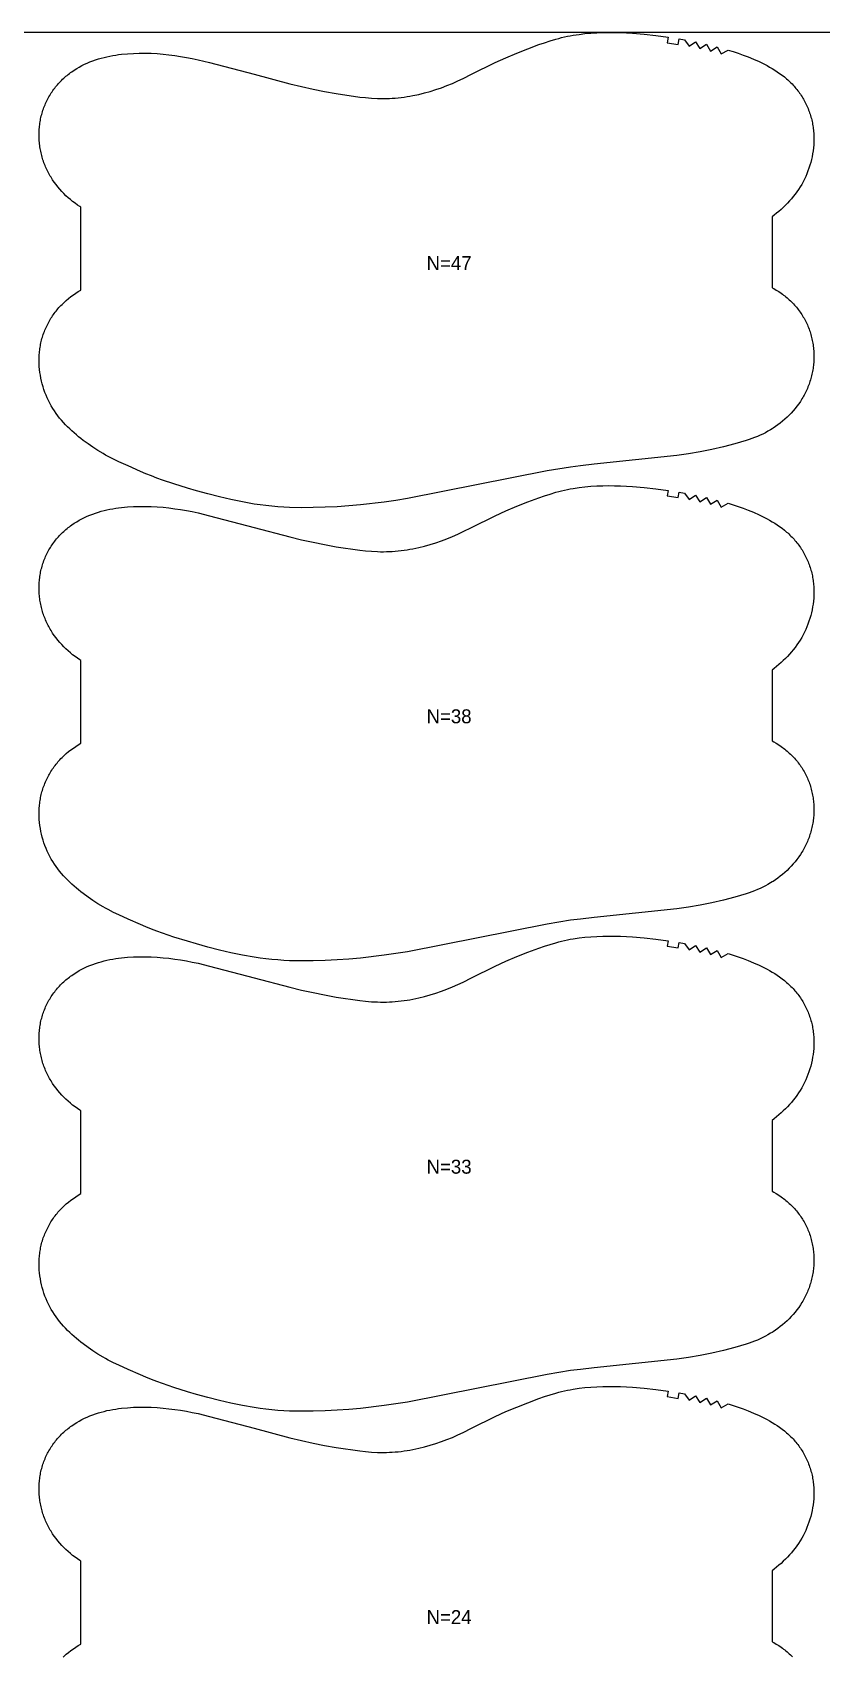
# Model space of a CAD drawing. Header units: inches. Extents: x 0 to 1970, y -81 to 1075.
# Drawn here: x 1126 to 1409, y 492 to 1075 of the extents above; entities that cross this region are included whole.
import ezdxf

# ---------------------------------------------------------------- set-up
doc = ezdxf.new("R2010")
doc.units = ezdxf.units.IN

msp = doc.modelspace()

# ---------------------------------------------------------------- linework, layer by layer
at = {"layer": '1'}
for points in [[(0.4971, -81.331), (1970.2823, -81.331), (1970.2823, 1074.6588), (0.4971, 1074.6588), (0.4971, -81.331)], [(1235.0602, 1052.7719), (1243.4704, 1051.5297), (1245.5853, 1051.3058), (1247.7046, 1051.1332), (1249.827, 1051.0237), (1250.8889, 1050.9962), (1251.9511, 1050.9889), (1253.0133, 1051.0028), (1254.0752, 1051.0381), (1255.1364, 1051.0943), (1256.1964, 1051.171), (1257.255, 1051.2679), (1258.3115, 1051.3847), (1259.3658, 1051.5211), (1260.4172, 1051.6766), (1261.4656, 1051.8509), (1262.5106, 1052.0434), (1264.5904, 1052.4812), (1266.6554, 1052.9857), (1268.7046, 1053.5526), (1270.7368, 1054.1784), (1272.7497, 1054.863), (1274.7409, 1055.6071), (1276.7078, 1056.4112), (1278.6495, 1057.2736), (1280.5706, 1058.1824), (1283.5364, 1059.6588), (1291.9892, 1063.8667), (1295.8614, 1065.6212), (1299.7808, 1067.2691), (1303.7362, 1068.8258), (1307.7258, 1070.2957), (1309.734, 1070.9962), (1311.754, 1071.6603), (1313.7887, 1072.2729), (1314.8126, 1072.5551), (1315.8413, 1072.8188), (1316.8752, 1073.0625), (1317.9137, 1073.2862), (1318.9566, 1073.4906), (1320.0032, 1073.6762), (1322.1059, 1073.9932), (1324.2177, 1074.2415), (1326.3353, 1074.4258), (1328.457, 1074.5525), (1330.5813, 1074.628), (1332.707, 1074.6588), (1334.8328, 1074.6505), (1336.958, 1074.6039), (1339.0819, 1074.5186), (1341.2037, 1074.3944), (1345.4395, 1074.0349), (1349.6645, 1073.5578), (1354.0163, 1072.9742), (1353.7302, 1070.9948), (1357.6433, 1070.3893), (1357.9692, 1072.3626), (1359.9407, 1072.026), (1361.5365, 1069.7013), (1363.8709, 1071.2818), (1365.4015, 1068.9158), (1367.7785, 1070.4284), (1369.2357, 1068.017), (1371.658, 1069.456), (1373.042, 1067.0014), (1375.5071, 1068.3669), (1377.3283, 1067.8055), (1379.1387, 1067.2112), (1380.9358, 1066.5794), (1382.7171, 1065.9055), (1384.6828, 1065.0982), (1386.6212, 1064.2274), (1387.5788, 1063.7667), (1388.5279, 1063.2883), (1389.4679, 1062.7914), (1390.3983, 1062.2756), (1391.3182, 1061.7401), (1392.2259, 1061.1836), (1393.1191, 1060.605), (1393.9959, 1060.0029), (1394.8541, 1059.3761), (1395.6915, 1058.7233), (1396.5062, 1058.0432), (1396.9044, 1057.6926), (1397.2961, 1057.3346), (1397.681, 1056.9693), (1398.0591, 1056.5967), (1398.4302, 1056.2169), (1398.7942, 1055.8301), (1399.1509, 1055.4365), (1399.5003, 1055.0362), (1399.8422, 1054.6293), (1400.1764, 1054.2161), (1400.5029, 1053.7967), (1400.8216, 1053.3711), (1401.1322, 1052.9397), (1401.4347, 1052.5025), (1401.729, 1052.0596), (1402.0149, 1051.6113), (1402.2923, 1051.1577), (1402.5611, 1050.6989), (1402.8211, 1050.2351), (1403.0724, 1049.7665), (1403.3147, 1049.2933), (1403.548, 1048.8155), (1403.7722, 1048.3335), (1403.9873, 1047.8474), (1404.1932, 1047.3573), (1404.3897, 1046.8634), (1404.5768, 1046.366), (1404.7545, 1045.8652), (1404.9226, 1045.3611), (1405.081, 1044.854), (1405.2298, 1044.344), (1405.3687, 1043.8313), (1405.4977, 1043.3161), (1405.6167, 1042.7985), (1405.7258, 1042.2788), (1405.8248, 1041.7571), (1405.9139, 1041.2336), (1405.9932, 1040.7084), (1406.0628, 1040.1819), (1406.1226, 1039.654), (1406.1728, 1039.1251), (1406.2135, 1038.5953), (1406.2447, 1038.0648), (1406.2666, 1037.5338), (1406.2823, 1036.4708), (1406.2613, 1035.4078), (1406.2041, 1034.3463), (1406.1114, 1033.2877), (1405.9837, 1032.2329), (1405.8216, 1031.1828), (1405.6256, 1030.1385), (1405.3962, 1029.1006), (1405.1342, 1028.0703), (1404.84, 1027.0484), (1404.5141, 1026.0358), (1404.1572, 1025.0335), (1403.7692, 1024.0428), (1403.3503, 1023.0649), (1402.9006, 1022.1013), (1402.42, 1021.1532), (1401.9086, 1020.2221), (1401.3665, 1019.3091), (1400.7938, 1018.4157), (1400.1908, 1017.543), (1399.5592, 1016.6905), (1398.9009, 1015.8578), (1398.2179, 1015.0443), (1397.5122, 1014.2495), (1396.7858, 1013.4727), (1396.0406, 1012.7135), (1395.2785, 1011.9712), (1394.5014, 1011.2453), (1393.7102, 1010.5353), (1392.9056, 1009.8408), (1392.0885, 1009.1611), (1391.2823, 1008.5254), (1391.2823, 983.1643), (1391.8607, 982.8519), (1392.7789, 982.3157), (1393.6784, 981.7488), (1394.5577, 981.1512), (1394.9893, 980.8409), (1395.4152, 980.5231), (1395.8353, 980.1977), (1396.2494, 979.8647), (1396.6573, 979.5243), (1397.0588, 979.1763), (1397.4537, 978.8209), (1397.8417, 978.458), (1398.2228, 978.0877), (1398.5968, 977.7101), (1398.9635, 977.3253), (1399.3227, 976.9336), (1399.6743, 976.535), (1400.0181, 976.1298), (1400.3541, 975.7179), (1400.682, 975.2996), (1401.0016, 974.8751), (1401.3129, 974.4444), (1401.6156, 974.0077), (1401.9097, 973.5652), (1402.1949, 973.117), (1402.4712, 972.6632), (1402.7383, 972.2041), (1402.9961, 971.7396), (1403.2444, 971.27), (1403.4833, 970.7956), (1403.7126, 970.3164), (1403.9324, 969.8327), (1404.1426, 969.3447), (1404.3431, 968.8526), (1404.5339, 968.3567), (1404.715, 967.8571), (1404.8864, 967.354), (1405.0479, 966.8477), (1405.1997, 966.3383), (1405.3415, 965.8261), (1405.4735, 965.3112), (1405.5955, 964.7939), (1405.7075, 964.2744), (1405.8095, 963.7529), (1405.9015, 963.2296), (1405.9834, 962.7047), (1406.0553, 962.1783), (1406.1173, 961.6507), (1406.1694, 961.1219), (1406.2116, 960.5923), (1406.2439, 960.0619), (1406.2665, 959.531), (1406.2792, 958.9997), (1406.2823, 958.4683), (1406.2756, 957.9368), (1406.2593, 957.4055), (1406.2334, 956.8745), (1406.1978, 956.344), (1406.1527, 955.8143), (1406.0981, 955.2854), (1406.034, 954.7576), (1405.9605, 954.231), (1405.8775, 953.7059), (1405.7851, 953.1823), (1405.6832, 952.6606), (1405.572, 952.1408), (1405.4514, 951.6232), (1405.3214, 951.1078), (1405.1821, 950.595), (1405.0335, 950.0849), (1404.8756, 949.5777), (1404.7084, 949.0735), (1404.5319, 948.5725), (1404.3462, 948.075), (1404.1513, 947.581), (1403.9471, 947.0909), (1403.7338, 946.6046), (1403.5114, 946.1224), (1403.2801, 945.6444), (1403.0401, 945.1706), (1402.7916, 944.7012), (1402.5347, 944.2362), (1402.2695, 943.7758), (1401.9962, 943.32), (1401.426, 942.4227), (1400.8254, 941.5452), (1400.1956, 940.6882), (1399.5378, 939.8526), (1398.8534, 939.039), (1398.1432, 938.248), (1397.4081, 937.4803), (1396.649, 936.7365), (1395.8668, 936.017), (1395.0623, 935.3226), (1394.2365, 934.6537), (1393.3901, 934.0109), (1392.5241, 933.3948), (1391.6397, 932.8054), (1391.2823, 932.5825), (1390.7379, 932.2428), (1389.8197, 931.707), (1388.8865, 931.1979), (1387.9392, 930.7157), (1386.9789, 930.2603), (1386.0068, 929.8318), (1385.0241, 929.4297), (1384.0318, 929.052), (1383.0311, 928.6961), (1382.0232, 928.3595), (1379.9904, 927.7342), (1377.9427, 927.1559), (1373.8268, 926.0875), (1369.6857, 925.1311), (1365.5176, 924.2931), (1361.3256, 923.5847), (1357.1143, 923.0078), (1327.5194, 919.8724), (1322.5572, 919.285), (1319.0765, 918.873), (1310.6835, 917.5132), (1260.641, 907.5957), (1256.4437, 906.9212), (1252.2341, 906.3242), (1243.7909, 905.3213), (1239.5563, 904.9448), (1235.3148, 904.6548), (1231.0687, 904.4462), (1226.8191, 904.3201), (1222.5673, 904.285), (1218.3171, 904.3732), (1216.1941, 904.4748), (1214.0734, 904.6178), (1211.9561, 904.8032), (1209.8431, 905.032), (1207.7352, 905.3046), (1205.6327, 905.6182), (1201.4452, 906.3542), (1197.2817, 907.2137), (1193.1409, 908.1763), (1189.0211, 909.2262), (1184.9242, 910.3608), (1181.7106, 911.314), (1176.7976, 912.8611), (1172.7639, 914.2085), (1170.762, 914.9228), (1168.7755, 915.6761), (1166.8067, 916.4737), (1164.8519, 917.3066), (1160.4321, 919.285), (1157.0873, 920.7822), (1155.1704, 921.6999), (1153.2802, 922.6685), (1152.3479, 923.1769), (1151.4247, 923.7018), (1149.6052, 924.7991), (1147.8217, 925.9556), (1146.0741, 927.1667), (1144.3631, 928.4292), (1143.5, 929.1099), (1142.6938, 929.7456), (1141.8766, 930.4253), (1141.0721, 931.1198), (1140.2809, 931.8298), (1139.5038, 932.5557), (1138.7417, 933.298), (1137.9965, 934.0572), (1137.27, 934.834), (1136.5643, 935.6288), (1135.8814, 936.4423), (1135.2231, 937.275), (1134.5915, 938.1275), (1133.9885, 939.0002), (1133.4157, 939.8936), (1132.8737, 940.8066), (1132.3623, 941.7377), (1131.8817, 942.6858), (1131.432, 943.6494), (1131.0131, 944.6273), (1130.6251, 945.618), (1130.2681, 946.6203), (1129.9423, 947.6329), (1129.6481, 948.6548), (1129.386, 949.6851), (1129.1567, 950.723), (1128.9607, 951.7673), (1128.7986, 952.8174), (1128.6709, 953.8722), (1128.5781, 954.9308), (1128.521, 955.9923), (1128.5, 957.0553), (1128.5157, 958.1183), (1128.5375, 958.6493), (1128.5687, 959.1798), (1128.6094, 959.7096), (1128.6597, 960.2385), (1128.7195, 960.7664), (1128.789, 961.2929), (1128.8683, 961.8181), (1128.9575, 962.3416), (1129.0565, 962.8633), (1129.1655, 963.383), (1129.2846, 963.9006), (1129.4136, 964.4158), (1129.5525, 964.9285), (1129.7012, 965.4385), (1129.8597, 965.9456), (1130.0278, 966.4497), (1130.2054, 966.9505), (1130.3926, 967.4479), (1130.5891, 967.9418), (1130.795, 968.4319), (1131.01, 968.918), (1131.2343, 969.4), (1131.4676, 969.8778), (1131.7099, 970.351), (1131.9611, 970.8196), (1132.2212, 971.2834), (1132.49, 971.7422), (1132.7674, 972.1958), (1133.0533, 972.6441), (1133.3476, 973.087), (1133.6501, 973.5242), (1133.9607, 973.9556), (1134.2794, 974.3812), (1134.6059, 974.8006), (1134.9401, 975.2138), (1135.282, 975.6207), (1135.6313, 976.021), (1135.9881, 976.4146), (1136.3521, 976.8014), (1136.7232, 977.1812), (1137.1012, 977.5538), (1137.4862, 977.9191), (1137.8779, 978.2771), (1138.276, 978.6277), (1139.0907, 979.3078), (1139.9282, 979.9606), (1140.7864, 980.5874), (1141.6632, 981.1895), (1142.5564, 981.7681), (1143.464, 982.3246), (1143.5, 982.3455), (1143.5, 1011.998), (1143.1426, 1012.2209), (1142.2581, 1012.8103), (1141.3922, 1013.4264), (1140.5458, 1014.0692), (1139.72, 1014.7381), (1138.9155, 1015.4325), (1138.1333, 1016.152), (1137.3742, 1016.8958), (1136.6391, 1017.6635), (1135.9289, 1018.4545), (1135.2444, 1019.2681), (1134.5867, 1020.1037), (1133.9569, 1020.9607), (1133.3563, 1021.8382), (1132.7861, 1022.7355), (1132.5128, 1023.1913), (1132.2476, 1023.6517), (1131.9907, 1024.1167), (1131.7421, 1024.5861), (1131.5022, 1025.0599), (1131.2709, 1025.5379), (1131.0485, 1026.0201), (1130.8352, 1026.5064), (1130.631, 1026.9965), (1130.4361, 1027.4905), (1130.2503, 1027.988), (1130.0739, 1028.489), (1129.9067, 1028.9932), (1129.7487, 1029.5004), (1129.6001, 1030.0105), (1129.4608, 1030.5233), (1129.3309, 1031.0387), (1129.2103, 1031.5563), (1129.0991, 1032.0761), (1128.9972, 1032.5978), (1128.9048, 1033.1214), (1128.8218, 1033.6465), (1128.7483, 1034.1731), (1128.6842, 1034.7009), (1128.6296, 1035.2298), (1128.5845, 1035.7595), (1128.5489, 1036.29), (1128.523, 1036.821), (1128.5067, 1037.3523), (1128.5, 1037.8838), (1128.503, 1038.4152), (1128.5158, 1038.9465), (1128.5384, 1039.4774), (1128.5707, 1040.0078), (1128.6129, 1040.5374), (1128.665, 1041.0662), (1128.727, 1041.5938), (1128.7989, 1042.1202), (1128.8808, 1042.6451), (1128.9728, 1043.1684), (1129.0748, 1043.6899), (1129.1868, 1044.2094), (1129.3088, 1044.7267), (1129.4407, 1045.2416), (1129.5826, 1045.7538), (1129.7343, 1046.2632), (1129.8959, 1046.7695), (1130.0673, 1047.2726), (1130.2484, 1047.7722), (1130.4392, 1048.2681), (1130.6397, 1048.7602), (1130.8499, 1049.2482), (1131.0697, 1049.7319), (1131.299, 1050.2111), (1131.5379, 1050.6855), (1131.7862, 1051.1551), (1132.044, 1051.6196), (1132.3111, 1052.0787), (1132.5873, 1052.5325), (1132.8726, 1052.9807), (1133.1666, 1053.4232), (1133.4694, 1053.8599), (1133.7807, 1054.2906), (1134.1003, 1054.7151), (1134.4282, 1055.1334), (1134.7641, 1055.5453), (1135.108, 1055.9505), (1135.4596, 1056.3491), (1135.8188, 1056.7408), (1136.1855, 1057.1256), (1136.5594, 1057.5032), (1136.9405, 1057.8735), (1137.3286, 1058.2364), (1137.7235, 1058.5918), (1138.125, 1058.9398), (1138.5328, 1059.2802), (1138.9469, 1059.6132), (1139.3671, 1059.9386), (1139.793, 1060.2564), (1140.2246, 1060.5667), (1141.1039, 1061.1643), (1142.0034, 1061.7312), (1142.9216, 1062.2674), (1143.8569, 1062.7725), (1144.8079, 1063.2466), (1145.7733, 1063.69), (1146.752, 1064.1032), (1147.7428, 1064.4868), (1148.7445, 1064.8413), (1149.756, 1065.1672), (1150.7762, 1065.465), (1151.8038, 1065.7353), (1152.8379, 1065.9788), (1153.8775, 1066.1965), (1154.9222, 1066.3899), (1155.9712, 1066.5602), (1157.0238, 1066.7087), (1158.0795, 1066.8369), (1160.1971, 1067.0373), (1162.3193, 1067.1704), (1164.4439, 1067.239), (1166.5692, 1067.2445), (1168.6935, 1067.1883), (1170.8154, 1067.0722), (1172.9339, 1066.9004), (1175.0482, 1066.6774), (1177.1574, 1066.408), (1179.2607, 1066.0959), (1181.357, 1065.7411), (1183.4451, 1065.3429), (1185.5238, 1064.9002), (1189.6539, 1063.8953), (1205.6497, 1059.6588), (1218.423, 1056.2758), (1222.5576, 1055.2852), (1226.7091, 1054.3685), (1230.8773, 1053.5315), (1235.0602, 1052.7719)], [(1235.0602, 890.3149), (1243.4704, 889.0727), (1245.5853, 888.8488), (1247.7046, 888.6762), (1249.827, 888.5667), (1250.8889, 888.5392), (1251.9511, 888.5319), (1253.0133, 888.5458), (1254.0752, 888.5811), (1255.1364, 888.6373), (1256.1964, 888.714), (1257.255, 888.8109), (1258.3115, 888.9277), (1259.3658, 889.0641), (1260.4172, 889.2196), (1261.4656, 889.3939), (1262.5106, 889.5864), (1264.5904, 890.0242), (1266.6554, 890.5287), (1268.7046, 891.0956), (1270.7368, 891.7214), (1272.7497, 892.406), (1274.7409, 893.1501), (1276.7078, 893.9542), (1278.6495, 894.8166), (1280.5706, 895.7254), (1283.5364, 897.2018), (1291.9892, 901.4097), (1295.8614, 903.1642), (1299.7808, 904.8121), (1303.7362, 906.3688), (1307.7258, 907.8387), (1309.734, 908.5392), (1311.754, 909.2033), (1313.7887, 909.8159), (1314.8126, 910.0981), (1315.8413, 910.3618), (1316.8752, 910.6055), (1317.9137, 910.8292), (1318.9566, 911.0336), (1320.0032, 911.2192), (1322.1059, 911.5362), (1324.2177, 911.7845), (1326.3353, 911.9688), (1328.457, 912.0955), (1330.5813, 912.171), (1332.707, 912.2018), (1334.8328, 912.1935), (1336.958, 912.1469), (1339.0819, 912.0616), (1341.2037, 911.9374), (1345.4395, 911.5779), (1349.6645, 911.1008), (1354.0163, 910.5172), (1353.7302, 908.5378), (1357.6433, 907.9323), (1357.9692, 909.9056), (1359.9407, 909.569), (1361.5365, 907.2443), (1363.8709, 908.8248), (1365.4015, 906.4588), (1367.7785, 907.9714), (1369.2357, 905.56), (1371.658, 906.999), (1373.042, 904.5444), (1375.5071, 905.9099), (1377.3283, 905.3485), (1379.1387, 904.7542), (1380.9358, 904.1224), (1382.7171, 903.4485), (1384.6828, 902.6412), (1386.6212, 901.7704), (1387.5788, 901.3097), (1388.5279, 900.8313), (1389.4679, 900.3344), (1390.3983, 899.8186), (1391.3182, 899.2831), (1392.2259, 898.7266), (1393.1191, 898.148), (1393.9959, 897.5459), (1394.8541, 896.9191), (1395.6915, 896.2663), (1396.5062, 895.5862), (1396.9044, 895.2356), (1397.2961, 894.8776), (1397.681, 894.5123), (1398.0591, 894.1397), (1398.4302, 893.7599), (1398.7942, 893.3731), (1399.1509, 892.9795), (1399.5003, 892.5792), (1399.8422, 892.1723), (1400.1764, 891.7591), (1400.5029, 891.3397), (1400.8216, 890.9141), (1401.1322, 890.4827), (1401.4347, 890.0455), (1401.729, 889.6026), (1402.0149, 889.1543), (1402.2923, 888.7007), (1402.5611, 888.2419), (1402.8211, 887.7781), (1403.0724, 887.3095), (1403.3147, 886.8363), (1403.548, 886.3585), (1403.7722, 885.8765), (1403.9873, 885.3904), (1404.1932, 884.9003), (1404.3897, 884.4064), (1404.5768, 883.909), (1404.7545, 883.4082), (1404.9226, 882.9041), (1405.081, 882.397), (1405.2298, 881.887), (1405.3687, 881.3743), (1405.4977, 880.8591), (1405.6167, 880.3415), (1405.7258, 879.8218), (1405.8248, 879.3001), (1405.9139, 878.7766), (1405.9932, 878.2514), (1406.0628, 877.7249), (1406.1226, 877.197), (1406.1728, 876.6681), (1406.2135, 876.1383), (1406.2447, 875.6078), (1406.2666, 875.0768), (1406.2823, 874.0138), (1406.2613, 872.9508), (1406.2041, 871.8893), (1406.1114, 870.8307), (1405.9837, 869.7759), (1405.8216, 868.7258), (1405.6256, 867.6815), (1405.3962, 866.6436), (1405.1342, 865.6133), (1404.84, 864.5914), (1404.5141, 863.5788), (1404.1572, 862.5765), (1403.7692, 861.5858), (1403.3503, 860.6079), (1402.9006, 859.6443), (1402.42, 858.6962), (1401.9086, 857.7651), (1401.3665, 856.8521), (1400.7938, 855.9587), (1400.1908, 855.086), (1399.5592, 854.2335), (1398.9009, 853.4008), (1398.2179, 852.5873), (1397.5122, 851.7925), (1396.7858, 851.0157), (1396.0406, 850.2565), (1395.2785, 849.5142), (1394.5014, 848.7883), (1393.7102, 848.0783), (1392.9056, 847.3838), (1392.0885, 846.7041), (1391.2823, 846.0684), (1391.2823, 820.7073), (1391.8607, 820.3949), (1392.7789, 819.8587), (1393.6784, 819.2918), (1394.5577, 818.6942), (1394.9893, 818.3839), (1395.4152, 818.0661), (1395.8353, 817.7407), (1396.2494, 817.4077), (1396.6573, 817.0673), (1397.0588, 816.7193), (1397.4537, 816.3639), (1397.8417, 816.001), (1398.2228, 815.6307), (1398.5968, 815.2531), (1398.9635, 814.8683), (1399.3227, 814.4766), (1399.6743, 814.078), (1400.0181, 813.6728), (1400.3541, 813.2609), (1400.682, 812.8426), (1401.0016, 812.4181), (1401.3129, 811.9874), (1401.6156, 811.5507), (1401.9097, 811.1082), (1402.1949, 810.66), (1402.4712, 810.2062), (1402.7383, 809.7471), (1402.9961, 809.2826), (1403.2444, 808.813), (1403.4833, 808.3386), (1403.7126, 807.8594), (1403.9324, 807.3757), (1404.1426, 806.8877), (1404.3431, 806.3956), (1404.5339, 805.8997), (1404.715, 805.4001), (1404.8864, 804.897), (1405.0479, 804.3907), (1405.1997, 803.8813), (1405.3415, 803.3691), (1405.4735, 802.8542), (1405.5955, 802.3369), (1405.7075, 801.8174), (1405.8095, 801.2959), (1405.9015, 800.7726), (1405.9834, 800.2477), (1406.0553, 799.7213), (1406.1173, 799.1937), (1406.1694, 798.6649), (1406.2116, 798.1353), (1406.2439, 797.6049), (1406.2665, 797.074), (1406.2792, 796.5427), (1406.2823, 796.0113), (1406.2756, 795.4798), (1406.2593, 794.9485), (1406.2334, 794.4175), (1406.1978, 793.887), (1406.1527, 793.3573), (1406.0981, 792.8284), (1406.034, 792.3006), (1405.9605, 791.774), (1405.8775, 791.2489), (1405.7851, 790.7253), (1405.6832, 790.2036), (1405.572, 789.6838), (1405.4514, 789.1662), (1405.3214, 788.6508), (1405.1821, 788.138), (1405.0335, 787.6279), (1404.8756, 787.1207), (1404.7084, 786.6165), (1404.5319, 786.1155), (1404.3462, 785.618), (1404.1513, 785.124), (1403.9471, 784.6339), (1403.7338, 784.1476), (1403.5114, 783.6654), (1403.2801, 783.1874), (1403.0401, 782.7136), (1402.7916, 782.2442), (1402.5347, 781.7792), (1402.2695, 781.3188), (1401.9962, 780.863), (1401.426, 779.9657), (1400.8254, 779.0882), (1400.1956, 778.2312), (1399.5378, 777.3956), (1398.8534, 776.582), (1398.1432, 775.791), (1397.4081, 775.0233), (1396.649, 774.2795), (1395.8668, 773.56), (1395.0623, 772.8656), (1394.2365, 772.1967), (1393.3901, 771.5539), (1392.5241, 770.9378), (1391.6397, 770.3484), (1391.2823, 770.1255), (1390.7379, 769.7858), (1389.8197, 769.25), (1388.8865, 768.7409), (1387.9392, 768.2587), (1386.9789, 767.8033), (1386.0068, 767.3748), (1385.0241, 766.9727), (1384.0318, 766.595), (1383.0311, 766.2391), (1382.0232, 765.9025), (1379.9904, 765.2772), (1377.9427, 764.6989), (1373.8268, 763.6305), (1369.6857, 762.6741), (1365.5176, 761.8361), (1361.3256, 761.1277), (1357.1143, 760.5508), (1327.5194, 757.4154), (1322.5572, 756.828), (1319.0765, 756.416), (1310.6835, 755.0562), (1260.641, 745.1387), (1256.4437, 744.4642), (1252.2341, 743.8672), (1243.7909, 742.8643), (1239.5563, 742.4878), (1235.3148, 742.1978), (1231.0687, 741.9892), (1226.8191, 741.8631), (1222.5673, 741.828), (1218.3171, 741.9162), (1216.1941, 742.0178), (1214.0734, 742.1608), (1211.9561, 742.3462), (1209.8431, 742.575), (1207.7352, 742.8476), (1205.6327, 743.1612), (1201.4452, 743.8972), (1197.2817, 744.7567), (1193.1409, 745.7193), (1189.0211, 746.7692), (1184.9242, 747.9038), (1181.7106, 748.857), (1176.7976, 750.4041), (1172.7639, 751.7515), (1170.762, 752.4658), (1168.7755, 753.2191), (1166.8067, 754.0167), (1164.8519, 754.8496), (1160.4321, 756.828), (1157.0873, 758.3252), (1155.1704, 759.2429), (1153.2802, 760.2115), (1152.3479, 760.7199), (1151.4247, 761.2448), (1149.6052, 762.3421), (1147.8217, 763.4986), (1146.0741, 764.7097), (1144.3631, 765.9722), (1143.5, 766.6529), (1142.6938, 767.2886), (1141.8766, 767.9683), (1141.0721, 768.6628), (1140.2809, 769.3728), (1139.5038, 770.0987), (1138.7417, 770.841), (1137.9965, 771.6002), (1137.27, 772.377), (1136.5643, 773.1718), (1135.8814, 773.9853), (1135.2231, 774.818), (1134.5915, 775.6705), (1133.9885, 776.5432), (1133.4157, 777.4366), (1132.8737, 778.3496), (1132.3623, 779.2807), (1131.8817, 780.2288), (1131.432, 781.1924), (1131.0131, 782.1703), (1130.6251, 783.161), (1130.2681, 784.1633), (1129.9423, 785.1759), (1129.6481, 786.1978), (1129.386, 787.2281), (1129.1567, 788.266), (1128.9607, 789.3103), (1128.7986, 790.3604), (1128.6709, 791.4152), (1128.5781, 792.4738), (1128.521, 793.5353), (1128.5, 794.5983), (1128.5157, 795.6613), (1128.5375, 796.1923), (1128.5687, 796.7228), (1128.6094, 797.2526), (1128.6597, 797.7815), (1128.7195, 798.3094), (1128.789, 798.8359), (1128.8683, 799.3611), (1128.9575, 799.8846), (1129.0565, 800.4063), (1129.1655, 800.926), (1129.2846, 801.4436), (1129.4136, 801.9588), (1129.5525, 802.4715), (1129.7012, 802.9815), (1129.8597, 803.4886), (1130.0278, 803.9927), (1130.2054, 804.4935), (1130.3926, 804.9909), (1130.5891, 805.4848), (1130.795, 805.9749), (1131.01, 806.461), (1131.2343, 806.943), (1131.4676, 807.4208), (1131.7099, 807.894), (1131.9611, 808.3626), (1132.2212, 808.8264), (1132.49, 809.2852), (1132.7674, 809.7388), (1133.0533, 810.1871), (1133.3476, 810.63), (1133.6501, 811.0672), (1133.9607, 811.4986), (1134.2794, 811.9242), (1134.6059, 812.3436), (1134.9401, 812.7568), (1135.282, 813.1637), (1135.6313, 813.564), (1135.9881, 813.9576), (1136.3521, 814.3444), (1136.7232, 814.7242), (1137.1012, 815.0968), (1137.4862, 815.4621), (1137.8779, 815.8201), (1138.276, 816.1707), (1139.0907, 816.8508), (1139.9282, 817.5036), (1140.7864, 818.1304), (1141.6632, 818.7325), (1142.5564, 819.3111), (1143.464, 819.8676), (1143.5, 819.8885), (1143.5, 849.541), (1143.1426, 849.7639), (1142.2581, 850.3533), (1141.3922, 850.9694), (1140.5458, 851.6122), (1139.72, 852.2811), (1138.9155, 852.9755), (1138.1333, 853.695), (1137.3742, 854.4388), (1136.6391, 855.2065), (1135.9289, 855.9975), (1135.2444, 856.8111), (1134.5867, 857.6467), (1133.9569, 858.5037), (1133.3563, 859.3812), (1132.7861, 860.2785), (1132.5128, 860.7343), (1132.2476, 861.1947), (1131.9907, 861.6597), (1131.7421, 862.1291), (1131.5022, 862.6029), (1131.2709, 863.0809), (1131.0485, 863.5631), (1130.8352, 864.0494), (1130.631, 864.5395), (1130.4361, 865.0335), (1130.2503, 865.531), (1130.0739, 866.032), (1129.9067, 866.5362), (1129.7487, 867.0434), (1129.6001, 867.5535), (1129.4608, 868.0663), (1129.3309, 868.5817), (1129.2103, 869.0993), (1129.0991, 869.6191), (1128.9972, 870.1408), (1128.9048, 870.6644), (1128.8218, 871.1895), (1128.7483, 871.7161), (1128.6842, 872.2439), (1128.6296, 872.7728), (1128.5845, 873.3025), (1128.5489, 873.833), (1128.523, 874.364), (1128.5067, 874.8953), (1128.5, 875.4268), (1128.503, 875.9582), (1128.5158, 876.4895), (1128.5384, 877.0204), (1128.5707, 877.5508), (1128.6129, 878.0804), (1128.665, 878.6092), (1128.727, 879.1368), (1128.7989, 879.6632), (1128.8808, 880.1881), (1128.9728, 880.7114), (1129.0748, 881.2329), (1129.1868, 881.7524), (1129.3088, 882.2697), (1129.4407, 882.7846), (1129.5826, 883.2968), (1129.7343, 883.8062), (1129.8959, 884.3125), (1130.0673, 884.8156), (1130.2484, 885.3152), (1130.4392, 885.8111), (1130.6397, 886.3032), (1130.8499, 886.7912), (1131.0697, 887.2749), (1131.299, 887.7541), (1131.5379, 888.2285), (1131.7862, 888.6981), (1132.044, 889.1626), (1132.3111, 889.6217), (1132.5873, 890.0755), (1132.8726, 890.5237), (1133.1666, 890.9662), (1133.4694, 891.4029), (1133.7807, 891.8336), (1134.1003, 892.2581), (1134.4282, 892.6764), (1134.7641, 893.0883), (1135.108, 893.4935), (1135.4596, 893.8921), (1135.8188, 894.2838), (1136.1855, 894.6686), (1136.5594, 895.0462), (1136.9405, 895.4165), (1137.3286, 895.7794), (1137.7235, 896.1348), (1138.125, 896.4828), (1138.5328, 896.8232), (1138.9469, 897.1562), (1139.3671, 897.4816), (1139.793, 897.7994), (1140.2246, 898.1097), (1141.1039, 898.7073), (1142.0034, 899.2742), (1142.9216, 899.8104), (1143.8569, 900.3155), (1144.8079, 900.7896), (1145.7733, 901.233), (1146.752, 901.6462), (1147.7428, 902.0298), (1148.7445, 902.3843), (1149.756, 902.7102), (1150.7762, 903.008), (1151.8038, 903.2783), (1152.8379, 903.5218), (1153.8775, 903.7395), (1154.9222, 903.9329), (1155.9712, 904.1032), (1157.0238, 904.2517), (1158.0795, 904.3799), (1160.1971, 904.5803), (1162.3193, 904.7134), (1164.4439, 904.782), (1166.5692, 904.7875), (1168.6935, 904.7313), (1170.8154, 904.6152), (1172.9339, 904.4434), (1175.0482, 904.2204), (1177.1574, 903.951), (1179.2607, 903.6389), (1181.357, 903.2841), (1183.4451, 902.8859), (1185.5238, 902.4432), (1189.6539, 901.4383), (1205.6497, 897.2018), (1218.423, 893.8188), (1222.5576, 892.8282), (1226.7091, 891.9115), (1230.8773, 891.0745), (1235.0602, 890.3149)], [(1235.0602, 728.8579), (1243.4704, 727.6157), (1245.5853, 727.3918), (1247.7046, 727.2192), (1249.827, 727.1097), (1250.8889, 727.0822), (1251.9511, 727.0749), (1253.0133, 727.0888), (1254.0752, 727.1241), (1255.1364, 727.1803), (1256.1964, 727.257), (1257.255, 727.3539), (1258.3115, 727.4707), (1259.3658, 727.6071), (1260.4172, 727.7626), (1261.4656, 727.9369), (1262.5106, 728.1294), (1264.5904, 728.5672), (1266.6554, 729.0717), (1268.7046, 729.6386), (1270.7368, 730.2644), (1272.7497, 730.949), (1274.7409, 731.6931), (1276.7078, 732.4972), (1278.6495, 733.3596), (1280.5706, 734.2684), (1283.5364, 735.7448), (1291.9892, 739.9527), (1295.8614, 741.7072), (1299.7808, 743.3551), (1303.7362, 744.9118), (1307.7258, 746.3817), (1309.734, 747.0822), (1311.754, 747.7463), (1313.7887, 748.3589), (1314.8126, 748.6411), (1315.8413, 748.9048), (1316.8752, 749.1485), (1317.9137, 749.3722), (1318.9566, 749.5766), (1320.0032, 749.7622), (1322.1059, 750.0792), (1324.2177, 750.3275), (1326.3353, 750.5118), (1328.457, 750.6385), (1330.5813, 750.714), (1332.707, 750.7448), (1334.8328, 750.7365), (1336.958, 750.6899), (1339.0819, 750.6046), (1341.2037, 750.4804), (1345.4395, 750.1209), (1349.6645, 749.6438), (1354.0163, 749.0602), (1353.7302, 747.0808), (1357.6433, 746.4753), (1357.9692, 748.4486), (1359.9407, 748.112), (1361.5365, 745.7873), (1363.8709, 747.3678), (1365.4015, 745.0018), (1367.7785, 746.5144), (1369.2357, 744.103), (1371.658, 745.542), (1373.042, 743.0874), (1375.5071, 744.4529), (1377.3283, 743.8915), (1379.1387, 743.2972), (1380.9358, 742.6654), (1382.7171, 741.9915), (1384.6828, 741.1842), (1386.6212, 740.3134), (1387.5788, 739.8527), (1388.5279, 739.3743), (1389.4679, 738.8774), (1390.3983, 738.3616), (1391.3182, 737.8261), (1392.2259, 737.2696), (1393.1191, 736.691), (1393.9959, 736.0889), (1394.8541, 735.4621), (1395.6915, 734.8093), (1396.5062, 734.1292), (1396.9044, 733.7786), (1397.2961, 733.4206), (1397.681, 733.0553), (1398.0591, 732.6827), (1398.4302, 732.3029), (1398.7942, 731.9161), (1399.1509, 731.5225), (1399.5003, 731.1222), (1399.8422, 730.7153), (1400.1764, 730.3021), (1400.5029, 729.8827), (1400.8216, 729.4571), (1401.1322, 729.0257), (1401.4347, 728.5885), (1401.729, 728.1456), (1402.0149, 727.6973), (1402.2923, 727.2437), (1402.5611, 726.7849), (1402.8211, 726.3211), (1403.0724, 725.8525), (1403.3147, 725.3793), (1403.548, 724.9015), (1403.7722, 724.4195), (1403.9873, 723.9334), (1404.1932, 723.4433), (1404.3897, 722.9494), (1404.5768, 722.452), (1404.7545, 721.9512), (1404.9226, 721.4471), (1405.081, 720.94), (1405.2298, 720.43), (1405.3687, 719.9173), (1405.4977, 719.4021), (1405.6167, 718.8845), (1405.7258, 718.3648), (1405.8248, 717.8431), (1405.9139, 717.3196), (1405.9932, 716.7944), (1406.0628, 716.2679), (1406.1226, 715.74), (1406.1728, 715.2111), (1406.2135, 714.6813), (1406.2447, 714.1508), (1406.2666, 713.6198), (1406.2823, 712.5568), (1406.2613, 711.4938), (1406.2041, 710.4323), (1406.1114, 709.3737), (1405.9837, 708.3189), (1405.8216, 707.2688), (1405.6256, 706.2245), (1405.3962, 705.1866), (1405.1342, 704.1563), (1404.84, 703.1344), (1404.5141, 702.1218), (1404.1572, 701.1195), (1403.7692, 700.1288), (1403.3503, 699.1509), (1402.9006, 698.1873), (1402.42, 697.2392), (1401.9086, 696.3081), (1401.3665, 695.3951), (1400.7938, 694.5017), (1400.1908, 693.629), (1399.5592, 692.7765), (1398.9009, 691.9438), (1398.2179, 691.1303), (1397.5122, 690.3355), (1396.7858, 689.5587), (1396.0406, 688.7995), (1395.2785, 688.0572), (1394.5014, 687.3313), (1393.7102, 686.6213), (1392.9056, 685.9268), (1392.0885, 685.2471), (1391.2823, 684.6114), (1391.2823, 659.2503), (1391.8607, 658.9379), (1392.7789, 658.4017), (1393.6784, 657.8348), (1394.5577, 657.2372), (1394.9893, 656.9269), (1395.4152, 656.6091), (1395.8353, 656.2837), (1396.2494, 655.9507), (1396.6573, 655.6103), (1397.0588, 655.2623), (1397.4537, 654.9069), (1397.8417, 654.544), (1398.2228, 654.1737), (1398.5968, 653.7961), (1398.9635, 653.4113), (1399.3227, 653.0196), (1399.6743, 652.621), (1400.0181, 652.2158), (1400.3541, 651.8039), (1400.682, 651.3856), (1401.0016, 650.9611), (1401.3129, 650.5304), (1401.6156, 650.0937), (1401.9097, 649.6512), (1402.1949, 649.203), (1402.4712, 648.7492), (1402.7383, 648.2901), (1402.9961, 647.8256), (1403.2444, 647.356), (1403.4833, 646.8816), (1403.7126, 646.4024), (1403.9324, 645.9187), (1404.1426, 645.4307), (1404.3431, 644.9386), (1404.5339, 644.4427), (1404.715, 643.9431), (1404.8864, 643.44), (1405.0479, 642.9337), (1405.1997, 642.4243), (1405.3415, 641.9121), (1405.4735, 641.3972), (1405.5955, 640.8799), (1405.7075, 640.3604), (1405.8095, 639.8389), (1405.9015, 639.3156), (1405.9834, 638.7907), (1406.0553, 638.2643), (1406.1173, 637.7367), (1406.1694, 637.2079), (1406.2116, 636.6783), (1406.2439, 636.1479), (1406.2665, 635.617), (1406.2792, 635.0857), (1406.2823, 634.5543), (1406.2756, 634.0228), (1406.2593, 633.4915), (1406.2334, 632.9605), (1406.1978, 632.43), (1406.1527, 631.9003), (1406.0981, 631.3714), (1406.034, 630.8436), (1405.9605, 630.317), (1405.8775, 629.7919), (1405.7851, 629.2683), (1405.6832, 628.7466), (1405.572, 628.2268), (1405.4514, 627.7092), (1405.3214, 627.1938), (1405.1821, 626.681), (1405.0335, 626.1709), (1404.8756, 625.6637), (1404.7084, 625.1595), (1404.5319, 624.6585), (1404.3462, 624.161), (1404.1513, 623.667), (1403.9471, 623.1769), (1403.7338, 622.6906), (1403.5114, 622.2084), (1403.2801, 621.7304), (1403.0401, 621.2566), (1402.7916, 620.7872), (1402.5347, 620.3222), (1402.2695, 619.8618), (1401.9962, 619.406), (1401.426, 618.5087), (1400.8254, 617.6312), (1400.1956, 616.7742), (1399.5378, 615.9386), (1398.8534, 615.125), (1398.1432, 614.334), (1397.4081, 613.5663), (1396.649, 612.8225), (1395.8668, 612.103), (1395.0623, 611.4086), (1394.2365, 610.7397), (1393.3901, 610.0969), (1392.5241, 609.4808), (1391.6397, 608.8914), (1391.2823, 608.6685), (1390.7379, 608.3288), (1389.8197, 607.793), (1388.8865, 607.2839), (1387.9392, 606.8017), (1386.9789, 606.3463), (1386.0068, 605.9178), (1385.0241, 605.5157), (1384.0318, 605.138), (1383.0311, 604.7821), (1382.0232, 604.4455), (1379.9904, 603.8202), (1377.9427, 603.2419), (1373.8268, 602.1735), (1369.6857, 601.2171), (1365.5176, 600.3791), (1361.3256, 599.6707), (1357.1143, 599.0938), (1327.5194, 595.9584), (1322.5572, 595.371), (1319.0765, 594.959), (1310.6835, 593.5992), (1260.641, 583.6817), (1256.4437, 583.0072), (1252.2341, 582.4102), (1243.7909, 581.4073), (1239.5563, 581.0308), (1235.3148, 580.7408), (1231.0687, 580.5322), (1226.8191, 580.4061), (1222.5673, 580.371), (1218.3171, 580.4592), (1216.1941, 580.5608), (1214.0734, 580.7038), (1211.9561, 580.8892), (1209.8431, 581.118), (1207.7352, 581.3906), (1205.6327, 581.7042), (1201.4452, 582.4402), (1197.2817, 583.2997), (1193.1409, 584.2623), (1189.0211, 585.3122), (1184.9242, 586.4468), (1181.7106, 587.4), (1176.7976, 588.9471), (1172.7639, 590.2945), (1170.762, 591.0088), (1168.7755, 591.7621), (1166.8067, 592.5597), (1164.8519, 593.3926), (1160.4321, 595.371), (1157.0873, 596.8682), (1155.1704, 597.7859), (1153.2802, 598.7545), (1152.3479, 599.2629), (1151.4247, 599.7878), (1149.6052, 600.8851), (1147.8217, 602.0416), (1146.0741, 603.2527), (1144.3631, 604.5152), (1143.5, 605.1959), (1142.6938, 605.8316), (1141.8766, 606.5113), (1141.0721, 607.2058), (1140.2809, 607.9158), (1139.5038, 608.6417), (1138.7417, 609.384), (1137.9965, 610.1432), (1137.27, 610.92), (1136.5643, 611.7148), (1135.8814, 612.5283), (1135.2231, 613.361), (1134.5915, 614.2135), (1133.9885, 615.0862), (1133.4157, 615.9796), (1132.8737, 616.8926), (1132.3623, 617.8237), (1131.8817, 618.7718), (1131.432, 619.7354), (1131.0131, 620.7133), (1130.6251, 621.704), (1130.2681, 622.7063), (1129.9423, 623.7189), (1129.6481, 624.7408), (1129.386, 625.7711), (1129.1567, 626.809), (1128.9607, 627.8533), (1128.7986, 628.9034), (1128.6709, 629.9582), (1128.5781, 631.0168), (1128.521, 632.0783), (1128.5, 633.1413), (1128.5157, 634.2043), (1128.5375, 634.7353), (1128.5687, 635.2658), (1128.6094, 635.7956), (1128.6597, 636.3245), (1128.7195, 636.8524), (1128.789, 637.3789), (1128.8683, 637.9041), (1128.9575, 638.4276), (1129.0565, 638.9493), (1129.1655, 639.469), (1129.2846, 639.9866), (1129.4136, 640.5018), (1129.5525, 641.0145), (1129.7012, 641.5245), (1129.8597, 642.0316), (1130.0278, 642.5357), (1130.2054, 643.0365), (1130.3926, 643.5339), (1130.5891, 644.0278), (1130.795, 644.5179), (1131.01, 645.004), (1131.2343, 645.486), (1131.4676, 645.9638), (1131.7099, 646.437), (1131.9611, 646.9056), (1132.2212, 647.3694), (1132.49, 647.8282), (1132.7674, 648.2818), (1133.0533, 648.7301), (1133.3476, 649.173), (1133.6501, 649.6102), (1133.9607, 650.0416), (1134.2794, 650.4672), (1134.6059, 650.8866), (1134.9401, 651.2998), (1135.282, 651.7067), (1135.6313, 652.107), (1135.9881, 652.5006), (1136.3521, 652.8874), (1136.7232, 653.2672), (1137.1012, 653.6398), (1137.4862, 654.0051), (1137.8779, 654.3631), (1138.276, 654.7137), (1139.0907, 655.3938), (1139.9282, 656.0466), (1140.7864, 656.6734), (1141.6632, 657.2755), (1142.5564, 657.8541), (1143.464, 658.4106), (1143.5, 658.4315), (1143.5, 688.084), (1143.1426, 688.3069), (1142.2581, 688.8963), (1141.3922, 689.5124), (1140.5458, 690.1552), (1139.72, 690.8241), (1138.9155, 691.5185), (1138.1333, 692.238), (1137.3742, 692.9818), (1136.6391, 693.7495), (1135.9289, 694.5405), (1135.2444, 695.3541), (1134.5867, 696.1897), (1133.9569, 697.0467), (1133.3563, 697.9242), (1132.7861, 698.8215), (1132.5128, 699.2773), (1132.2476, 699.7377), (1131.9907, 700.2027), (1131.7421, 700.6721), (1131.5022, 701.1459), (1131.2709, 701.6239), (1131.0485, 702.1061), (1130.8352, 702.5924), (1130.631, 703.0825), (1130.4361, 703.5765), (1130.2503, 704.074), (1130.0739, 704.575), (1129.9067, 705.0792), (1129.7487, 705.5864), (1129.6001, 706.0965), (1129.4608, 706.6093), (1129.3309, 707.1247), (1129.2103, 707.6423), (1129.0991, 708.1621), (1128.9972, 708.6838), (1128.9048, 709.2074), (1128.8218, 709.7325), (1128.7483, 710.2591), (1128.6842, 710.7869), (1128.6296, 711.3158), (1128.5845, 711.8455), (1128.5489, 712.376), (1128.523, 712.907), (1128.5067, 713.4383), (1128.5, 713.9698), (1128.503, 714.5012), (1128.5158, 715.0325), (1128.5384, 715.5634), (1128.5707, 716.0938), (1128.6129, 716.6234), (1128.665, 717.1522), (1128.727, 717.6798), (1128.7989, 718.2062), (1128.8808, 718.7311), (1128.9728, 719.2544), (1129.0748, 719.7759), (1129.1868, 720.2954), (1129.3088, 720.8127), (1129.4407, 721.3276), (1129.5826, 721.8398), (1129.7343, 722.3492), (1129.8959, 722.8555), (1130.0673, 723.3586), (1130.2484, 723.8582), (1130.4392, 724.3541), (1130.6397, 724.8462), (1130.8499, 725.3342), (1131.0697, 725.8179), (1131.299, 726.2971), (1131.5379, 726.7715), (1131.7862, 727.2411), (1132.044, 727.7056), (1132.3111, 728.1647), (1132.5873, 728.6185), (1132.8726, 729.0667), (1133.1666, 729.5092), (1133.4694, 729.9459), (1133.7807, 730.3766), (1134.1003, 730.8011), (1134.4282, 731.2194), (1134.7641, 731.6313), (1135.108, 732.0365), (1135.4596, 732.4351), (1135.8188, 732.8268), (1136.1855, 733.2116), (1136.5594, 733.5892), (1136.9405, 733.9595), (1137.3286, 734.3224), (1137.7235, 734.6778), (1138.125, 735.0258), (1138.5328, 735.3662), (1138.9469, 735.6992), (1139.3671, 736.0246), (1139.793, 736.3424), (1140.2246, 736.6527), (1141.1039, 737.2503), (1142.0034, 737.8172), (1142.9216, 738.3534), (1143.8569, 738.8585), (1144.8079, 739.3326), (1145.7733, 739.776), (1146.752, 740.1892), (1147.7428, 740.5728), (1148.7445, 740.9273), (1149.756, 741.2532), (1150.7762, 741.551), (1151.8038, 741.8213), (1152.8379, 742.0648), (1153.8775, 742.2825), (1154.9222, 742.4759), (1155.9712, 742.6462), (1157.0238, 742.7947), (1158.0795, 742.9229), (1160.1971, 743.1233), (1162.3193, 743.2564), (1164.4439, 743.325), (1166.5692, 743.3305), (1168.6935, 743.2743), (1170.8154, 743.1582), (1172.9339, 742.9864), (1175.0482, 742.7634), (1177.1574, 742.494), (1179.2607, 742.1819), (1181.357, 741.8271), (1183.4451, 741.4289), (1185.5238, 740.9862), (1189.6539, 739.9813), (1205.6497, 735.7448), (1218.423, 732.3618), (1222.5576, 731.3712), (1226.7091, 730.4545), (1230.8773, 729.6175), (1235.0602, 728.8579)]]:
    msp.add_lwpolyline(points, close=True, dxfattribs=at)
msp.add_lwpolyline([(1137.1012, 492.1828), (1137.4862, 492.5481), (1137.8779, 492.9061), (1138.276, 493.2567), (1139.0907, 493.9368), (1139.9282, 494.5896), (1140.7864, 495.2164), (1141.6632, 495.8185), (1142.5564, 496.3971), (1143.464, 496.9536), (1143.5, 496.9745), (1143.5, 526.627), (1143.1426, 526.8499), (1142.2581, 527.4393), (1141.3922, 528.0554), (1140.5458, 528.6982), (1139.72, 529.3671), (1138.9155, 530.0615), (1138.1333, 530.781), (1137.3742, 531.5248), (1136.6391, 532.2925), (1135.9289, 533.0835), (1135.2444, 533.8971), (1134.5867, 534.7327), (1133.9569, 535.5897), (1133.3563, 536.4672), (1132.7861, 537.3645), (1132.5128, 537.8203), (1132.2476, 538.2807), (1131.9907, 538.7457), (1131.7421, 539.2151), (1131.5022, 539.6889), (1131.2709, 540.1669), (1131.0485, 540.6491), (1130.8352, 541.1354), (1130.631, 541.6255), (1130.4361, 542.1195), (1130.2503, 542.617), (1130.0739, 543.118), (1129.9067, 543.6222), (1129.7487, 544.1294), (1129.6001, 544.6395), (1129.4608, 545.1523), (1129.3309, 545.6677), (1129.2103, 546.1853), (1129.0991, 546.7051), (1128.9972, 547.2268), (1128.9048, 547.7504), (1128.8218, 548.2755), (1128.7483, 548.8021), (1128.6842, 549.3299), (1128.6296, 549.8588), (1128.5845, 550.3885), (1128.5489, 550.919), (1128.523, 551.45), (1128.5067, 551.9813), (1128.5, 552.5128), (1128.503, 553.0442), (1128.5158, 553.5755), (1128.5384, 554.1064), (1128.5707, 554.6368), (1128.6129, 555.1664), (1128.665, 555.6952), (1128.727, 556.2228), (1128.7989, 556.7492), (1128.8808, 557.2741), (1128.9728, 557.7974), (1129.0748, 558.3189), (1129.1868, 558.8384), (1129.3088, 559.3557), (1129.4407, 559.8706), (1129.5826, 560.3828), (1129.7343, 560.8922), (1129.8959, 561.3985), (1130.0673, 561.9016), (1130.2484, 562.4012), (1130.4392, 562.8971), (1130.6397, 563.3892), (1130.8499, 563.8772), (1131.0697, 564.3609), (1131.299, 564.8401), (1131.5379, 565.3145), (1131.7862, 565.7841), (1132.044, 566.2486), (1132.3111, 566.7077), (1132.5873, 567.1615), (1132.8726, 567.6097), (1133.1666, 568.0522), (1133.4694, 568.4889), (1133.7807, 568.9196), (1134.1003, 569.3441), (1134.4282, 569.7624), (1134.7641, 570.1743), (1135.108, 570.5795), (1135.4596, 570.9781), (1135.8188, 571.3698), (1136.1855, 571.7546), (1136.5594, 572.1322), (1136.9405, 572.5025), (1137.3286, 572.8654), (1137.7235, 573.2208), (1138.125, 573.5688), (1138.5328, 573.9092), (1138.9469, 574.2422), (1139.3671, 574.5676), (1139.793, 574.8854), (1140.2246, 575.1957), (1141.1039, 575.7933), (1142.0034, 576.3602), (1142.9216, 576.8964), (1143.8569, 577.4015), (1144.8079, 577.8756), (1145.7733, 578.319), (1146.752, 578.7322), (1147.7428, 579.1158), (1148.7445, 579.4703), (1149.756, 579.7962), (1150.7762, 580.094), (1151.8038, 580.3643), (1152.8379, 580.6078), (1153.8775, 580.8255), (1154.9222, 581.0189), (1155.9712, 581.1892), (1157.0238, 581.3377), (1158.0795, 581.4659), (1160.1971, 581.6663), (1162.3193, 581.7994), (1164.4439, 581.868), (1166.5692, 581.8735), (1168.6935, 581.8173), (1170.8154, 581.7012), (1172.9339, 581.5294), (1175.0482, 581.3064), (1177.1574, 581.037), (1179.2607, 580.7249), (1181.357, 580.3701), (1183.4451, 579.9719), (1185.5238, 579.5292), (1189.6539, 578.5243), (1205.6497, 574.2878), (1218.423, 570.9048), (1222.5576, 569.9142), (1226.7091, 568.9975), (1230.8773, 568.1605), (1235.0602, 567.4009), (1235.0602, 567.4009), (1243.4704, 566.1587), (1245.5853, 565.9348), (1247.7046, 565.7622), (1249.827, 565.6527), (1250.8889, 565.6252), (1251.9511, 565.6179), (1253.0133, 565.6318), (1254.0752, 565.6671), (1255.1364, 565.7233), (1256.1964, 565.8), (1257.255, 565.8969), (1258.3115, 566.0137), (1259.3658, 566.1501), (1260.4172, 566.3056), (1261.4656, 566.4799), (1262.5106, 566.6724), (1264.5904, 567.1102), (1266.6554, 567.6147), (1268.7046, 568.1816), (1270.7368, 568.8074), (1272.7497, 569.492), (1274.7409, 570.2361), (1276.7078, 571.0402), (1278.6495, 571.9026), (1280.5706, 572.8114), (1283.5364, 574.2878), (1291.9892, 578.4957), (1295.8614, 580.2502), (1299.7808, 581.8981), (1303.7362, 583.4548), (1307.7258, 584.9247), (1309.734, 585.6252), (1311.754, 586.2893), (1313.7887, 586.9019), (1314.8126, 587.1841), (1315.8413, 587.4478), (1316.8752, 587.6915), (1317.9137, 587.9152), (1318.9566, 588.1196), (1320.0032, 588.3052), (1322.1059, 588.6222), (1324.2177, 588.8705), (1326.3353, 589.0548), (1328.457, 589.1815), (1330.5813, 589.257), (1332.707, 589.2878), (1334.8328, 589.2795), (1336.958, 589.2329), (1339.0819, 589.1476), (1341.2037, 589.0234), (1345.4395, 588.6639), (1349.6645, 588.1868), (1354.0163, 587.6032), (1353.7302, 585.6238), (1357.6433, 585.0183), (1357.9692, 586.9916), (1359.9407, 586.655), (1361.5365, 584.3303), (1363.8709, 585.9108), (1365.4015, 583.5448), (1367.7785, 585.0574), (1369.2357, 582.646), (1371.658, 584.085), (1373.042, 581.6304), (1375.5071, 582.9959), (1377.3283, 582.4345), (1379.1387, 581.8402), (1380.9358, 581.2084), (1382.7171, 580.5345), (1384.6828, 579.7272), (1386.6212, 578.8564), (1387.5788, 578.3957), (1388.5279, 577.9173), (1389.4679, 577.4204), (1390.3983, 576.9046), (1391.3182, 576.3691), (1392.2259, 575.8126), (1393.1191, 575.234), (1393.9959, 574.6319), (1394.8541, 574.0051), (1395.6915, 573.3523), (1396.5062, 572.6722), (1396.9044, 572.3216), (1397.2961, 571.9636), (1397.681, 571.5983), (1398.0591, 571.2257), (1398.4302, 570.8459), (1398.7942, 570.4591), (1399.1509, 570.0655), (1399.5003, 569.6652), (1399.8422, 569.2583), (1400.1764, 568.8451), (1400.5029, 568.4257), (1400.8216, 568.0001), (1401.1322, 567.5687), (1401.4347, 567.1315), (1401.729, 566.6886), (1402.0149, 566.2403), (1402.2923, 565.7867), (1402.5611, 565.3279), (1402.8211, 564.8641), (1403.0724, 564.3955), (1403.3147, 563.9223), (1403.548, 563.4445), (1403.7722, 562.9625), (1403.9873, 562.4764), (1404.1932, 561.9863), (1404.3897, 561.4924), (1404.5768, 560.995), (1404.7545, 560.4942), (1404.9226, 559.9901), (1405.081, 559.483), (1405.2298, 558.973), (1405.3687, 558.4603), (1405.4977, 557.9451), (1405.6167, 557.4275), (1405.7258, 556.9078), (1405.8248, 556.3861), (1405.9139, 555.8626), (1405.9932, 555.3374), (1406.0628, 554.8109), (1406.1226, 554.283), (1406.1728, 553.7541), (1406.2135, 553.2243), (1406.2447, 552.6938), (1406.2666, 552.1628), (1406.2823, 551.0998), (1406.2613, 550.0368), (1406.2041, 548.9753), (1406.1114, 547.9167), (1405.9837, 546.8619), (1405.8216, 545.8118), (1405.6256, 544.7675), (1405.3962, 543.7296), (1405.1342, 542.6993), (1404.84, 541.6774), (1404.5141, 540.6648), (1404.1572, 539.6625), (1403.7692, 538.6718), (1403.3503, 537.6939), (1402.9006, 536.7303), (1402.42, 535.7822), (1401.9086, 534.8511), (1401.3665, 533.9381), (1400.7938, 533.0447), (1400.1908, 532.172), (1399.5592, 531.3195), (1398.9009, 530.4868), (1398.2179, 529.6733), (1397.5122, 528.8785), (1396.7858, 528.1017), (1396.0406, 527.3425), (1395.2785, 526.6002), (1394.5014, 525.8743), (1393.7102, 525.1643), (1392.9056, 524.4698), (1392.0885, 523.7901), (1391.2823, 523.1544), (1391.2823, 497.7933), (1391.8607, 497.4809), (1392.7789, 496.9447), (1393.6784, 496.3778), (1394.5577, 495.7802), (1394.9893, 495.4699), (1395.4152, 495.1521), (1395.8353, 494.8267), (1396.2494, 494.4937), (1396.6573, 494.1533), (1397.0588, 493.8053), (1397.4537, 493.4499), (1397.8417, 493.087), (1398.2228, 492.7167), (1398.5968, 492.3391)], dxfattribs=at)

# ---------------------------------------------------------------- texts
for s, p in [('N=47', (1267.3911, 989.4719)), ('N=38', (1267.3911, 827.0149)), ('N=33', (1267.3911, 665.5579)), ('N=24', (1267.3911, 504.1009))]:
    msp.add_text(s, height=5, dxfattribs=at).set_placement(p)

doc.saveas('drawing.dxf')
